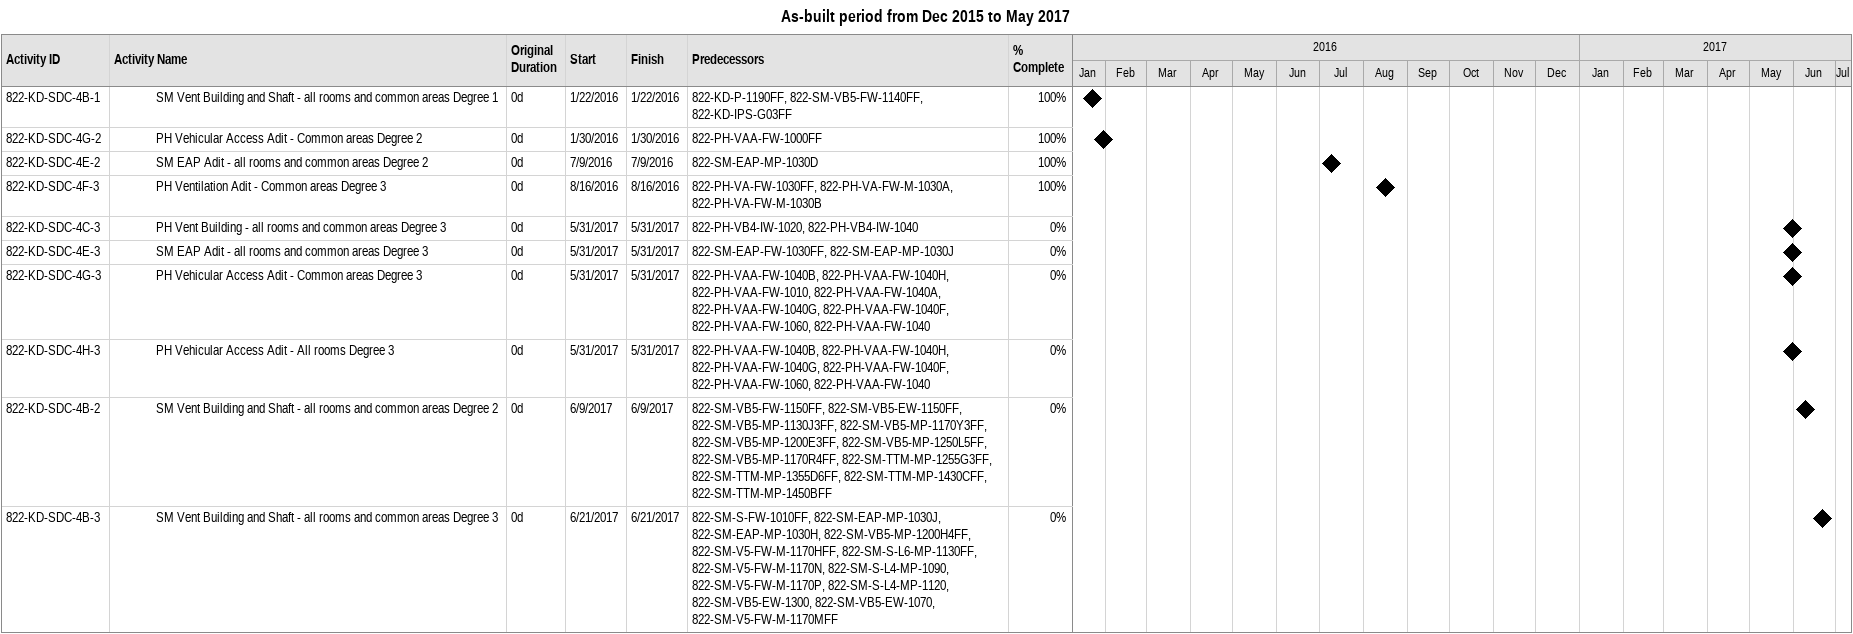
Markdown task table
As-built period from Dec 2015 to May 2017

| ID | Level | Task | Original duration | Start | Finish | Predecessors | % complete |
|---|---|---|---|---|---|---|---|
| 822-KD-SDC-4B-1 | 4 | SM Vent Building and Shaft - all rooms and common areas Degree 1 | 0d | 2016-01-22 | 2016-01-22 | 822-KD-P-1190FF, 822-SM-VB5-FW-1140FF, 822-KD-IPS-G03FF | 100 |
| 822-KD-SDC-4G-2 | 4 | PH Vehicular Access Adit - Common areas Degree 2 | 0d | 2016-01-30 | 2016-01-30 | 822-PH-VAA-FW-1000FF | 100 |
| 822-KD-SDC-4E-2 | 4 | SM EAP Adit - all rooms and common areas Degree 2 | 0d | 2016-07-09 | 2016-07-09 | 822-SM-EAP-MP-1030D | 100 |
| 822-KD-SDC-4F-3 | 4 | PH Ventilation Adit - Common areas Degree 3 | 0d | 2016-08-16 | 2016-08-16 | 822-PH-VA-FW-1030FF, 822-PH-VA-FW-M-1030A, 822-PH-VA-FW-M-1030B | 100 |
| 822-KD-SDC-4C-3 | 4 | PH Vent Building - all rooms and common areas Degree 3 | 0d | 2017-05-31 | 2017-05-31 | 822-PH-VB4-IW-1020, 822-PH-VB4-IW-1040 | 0 |
| 822-KD-SDC-4E-3 | 4 | SM EAP Adit - all rooms and common areas Degree 3 | 0d | 2017-05-31 | 2017-05-31 | 822-SM-EAP-FW-1030FF, 822-SM-EAP-MP-1030J | 0 |
| 822-KD-SDC-4G-3 | 4 | PH Vehicular Access Adit - Common areas Degree 3 | 0d | 2017-05-31 | 2017-05-31 | 822-PH-VAA-FW-1040B, 822-PH-VAA-FW-1040H, 822-PH-VAA-FW-1010, 822-PH-VAA-FW-1040A, 822-PH-VAA-FW-1040G, 822-PH-VAA-FW-1040F, 822-PH-VAA-FW-1060, 822-PH-VAA-FW-1040 | 0 |
| 822-KD-SDC-4H-3 | 4 | PH Vehicular Access Adit - All rooms Degree 3 | 0d | 2017-05-31 | 2017-05-31 | 822-PH-VAA-FW-1040B, 822-PH-VAA-FW-1040H, 822-PH-VAA-FW-1040G, 822-PH-VAA-FW-1040F, 822-PH-VAA-FW-1060, 822-PH-VAA-FW-1040 | 0 |
| 822-KD-SDC-4B-2 | 4 | SM Vent Building and Shaft - all rooms and common areas Degree 2 | 0d | 2017-06-09 | 2017-06-09 | 822-SM-VB5-FW-1150FF, 822-SM-VB5-EW-1150FF, 822-SM-VB5-MP-1130J3FF, 822-SM-VB5-MP-1170Y3FF, 822-SM-VB5-MP-1200E3FF, 822-SM-VB5-MP-1250L5FF, 822-SM-VB5-MP-1170R4FF, 822-SM-TTM-MP-1255G3FF, 822-SM-TTM-MP-1355D6FF, 822-SM-TTM-MP-1430CFF, 822-SM-TTM-MP-1450BFF | 0 |
| 822-KD-SDC-4B-3 | 4 | SM Vent Building and Shaft - all rooms and common areas Degree 3 | 0d | 2017-06-21 | 2017-06-21 | 822-SM-S-FW-1010FF, 822-SM-EAP-MP-1030J, 822-SM-EAP-MP-1030H, 822-SM-VB5-MP-1200H4FF, 822-SM-V5-FW-M-1170HFF, 822-SM-S-L6-MP-1130FF, 822-SM-V5-FW-M-1170N, 822-SM-S-L4-MP-1090, 822-SM-V5-FW-M-1170P, 822-SM-S-L4-MP-1120, 822-SM-VB5-EW-1300, 822-SM-VB5-EW-1070, 822-SM-V5-FW-M-1170MFF | 0 |
